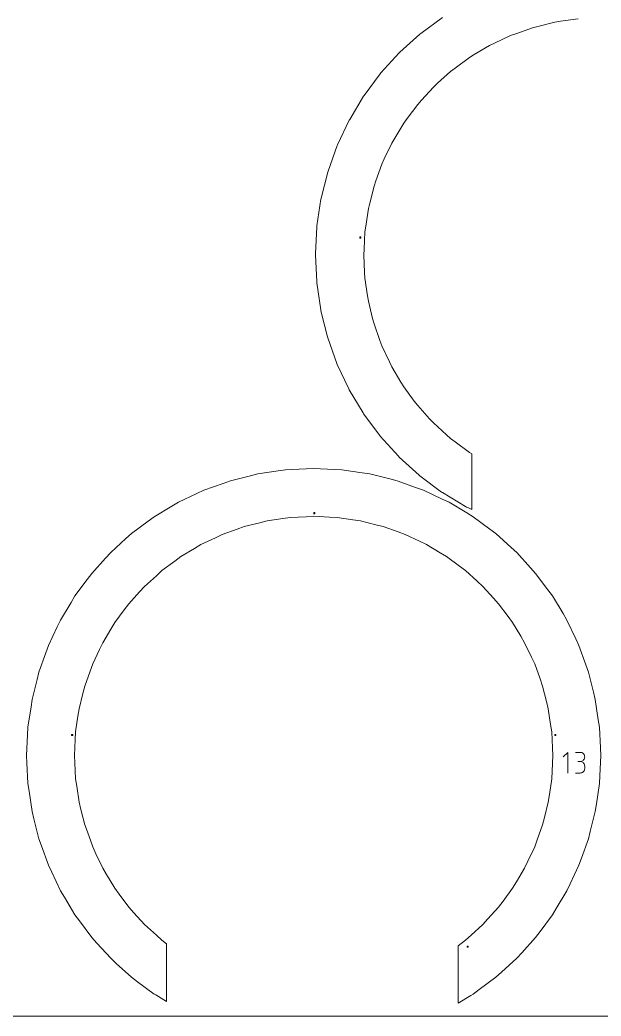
# Model space of a CAD drawing. Header units: centimetres. Extents: x -214 to 137, y -175 to 4.
# Drawn here: x -183.1 to -152.7, y -175.2 to -123.2 of the extents above; entities that cross this region are included whole.
import ezdxf

# ---------------------------------------------------------------- set-up
doc = ezdxf.new("R2010")
doc.units = ezdxf.units.CM
doc.header["$MEASUREMENT"] = 0
doc.layers.add('layer 1', color=7, linetype='Continuous')

msp = doc.modelspace()

# ---------------------------------------------------------------- linework, layer by layer
at = {"layer": 'layer 1', "color": 5, "lineweight": 9}
for points in [[(-161.01383, -123.02747), (-161.01383, -123.02747), (-162.14675, -123.8677), (-162.14675, -123.8677)], [(-155.14309, -123.27552), (-155.14309, -123.27552), (-154.84968, -123.232), (-154.84968, -123.232)], [(-154.84968, -123.232), (-154.84968, -123.232), (-153.93983, -123.09703), (-153.93983, -123.09703)], [(-157.18911, -123.88096), (-157.18911, -123.88096), (-156.32307, -123.57109), (-156.32307, -123.57109)], [(-156.32307, -123.57109), (-156.32307, -123.57109), (-156.03533, -123.49902), (-156.03533, -123.49902)], [(-156.03533, -123.49902), (-156.03533, -123.49902), (-155.14309, -123.27552), (-155.14309, -123.27552)], [(-162.18985, -123.89966), (-162.18985, -123.89966), (-163.23496, -124.8469), (-163.23496, -124.8469)], [(-162.14675, -123.8677), (-162.14675, -123.8677), (-162.18985, -123.89966), (-162.18985, -123.89966)], [(-158.29989, -124.37416), (-158.29989, -124.37416), (-157.46839, -123.98089), (-157.46839, -123.98089)], [(-157.46839, -123.98089), (-157.46839, -123.98089), (-157.18911, -123.88096), (-157.18911, -123.88096)], [(-159.35697, -124.97386), (-159.35697, -124.97386), (-158.56803, -124.50098), (-158.56803, -124.50098)], [(-158.56803, -124.50098), (-158.56803, -124.50098), (-158.29989, -124.37416), (-158.29989, -124.37416)], [(-163.27472, -124.88293), (-163.27472, -124.88293), (-164.22196, -125.92804), (-164.22196, -125.92804)], [(-163.23496, -124.8469), (-163.23496, -124.8469), (-163.27472, -124.88293), (-163.27472, -124.88293)], [(-160.35019, -125.67428), (-160.35019, -125.67428), (-159.6114, -125.12635), (-159.6114, -125.12635)], [(-159.6114, -125.12635), (-159.6114, -125.12635), (-159.35697, -124.97386), (-159.35697, -124.97386)], [(-160.58844, -125.85098), (-160.58844, -125.85098), (-160.35019, -125.67428), (-160.35019, -125.67428)], [(-164.25799, -125.9678), (-164.25799, -125.9678), (-165.09822, -127.10072), (-165.09822, -127.10072)], [(-164.22196, -125.92804), (-164.22196, -125.92804), (-164.25799, -125.9678), (-164.25799, -125.9678)], [(-161.26998, -126.46868), (-161.26998, -126.46868), (-160.58844, -125.85098), (-160.58844, -125.85098)], [(-162.10746, -127.34941), (-162.10746, -127.34941), (-161.48976, -126.66788), (-161.48976, -126.66788)], [(-161.48976, -126.66788), (-161.48976, -126.66788), (-161.26998, -126.46868), (-161.26998, -126.46868)], [(-165.13018, -127.14382), (-165.13018, -127.14382), (-165.85532, -128.35364), (-165.85532, -128.35364)], [(-165.09822, -127.10072), (-165.09822, -127.10072), (-165.13018, -127.14382), (-165.13018, -127.14382)], [(-162.30666, -127.5692), (-162.30666, -127.5692), (-162.10746, -127.34941), (-162.10746, -127.34941)], [(-162.8546, -128.308), (-162.8546, -128.308), (-162.30666, -127.5692), (-162.30666, -127.5692)], [(-165.8829, -128.39966), (-165.8829, -128.39966), (-166.48597, -129.67474), (-166.48597, -129.67474)], [(-165.85532, -128.35364), (-165.85532, -128.35364), (-165.8829, -128.39966), (-165.8829, -128.39966)], [(-163.0313, -128.54625), (-163.0313, -128.54625), (-162.8546, -128.308), (-162.8546, -128.308)], [(-163.50416, -129.33519), (-163.50416, -129.33519), (-163.0313, -128.54625), (-163.0313, -128.54625)], [(-163.65666, -129.58962), (-163.65666, -129.58962), (-163.50416, -129.33519), (-163.50416, -129.33519)], [(-166.50891, -129.72325), (-166.50891, -129.72325), (-166.9841, -131.0513), (-166.9841, -131.0513)], [(-166.48597, -129.67474), (-166.48597, -129.67474), (-166.50891, -129.72325), (-166.50891, -129.72325)], [(-164.04993, -130.42111), (-164.04993, -130.42111), (-163.65666, -129.58962), (-163.65666, -129.58962)], [(-164.17675, -130.68926), (-164.17675, -130.68926), (-164.04993, -130.42111), (-164.04993, -130.42111)], [(-164.48663, -131.55529), (-164.48663, -131.55529), (-164.17675, -130.68926), (-164.17675, -130.68926)], [(-167.00217, -131.10182), (-167.00217, -131.10182), (-167.34489, -132.47004), (-167.34489, -132.47004)], [(-166.9841, -131.0513), (-166.9841, -131.0513), (-167.00217, -131.10182), (-167.00217, -131.10182)], [(-164.58656, -131.83458), (-164.58656, -131.83458), (-164.48663, -131.55529), (-164.48663, -131.55529)], [(-164.81004, -132.72682), (-164.81004, -132.72682), (-164.58656, -131.83458), (-164.58656, -131.83458)], [(-167.35793, -132.52209), (-167.35793, -132.52209), (-167.56489, -133.91732), (-167.56489, -133.91732)], [(-167.34489, -132.47004), (-167.34489, -132.47004), (-167.35793, -132.52209), (-167.35793, -132.52209)], [(-165.01709, -133.9244), (-165.01709, -133.9244), (-164.88212, -133.01455), (-164.88212, -133.01455)], [(-164.88212, -133.01455), (-164.88212, -133.01455), (-164.81004, -132.72682), (-164.81004, -132.72682)], [(-167.57277, -133.97039), (-167.57277, -133.97039), (-167.64197, -135.37919), (-167.64197, -135.37919)], [(-167.56489, -133.91732), (-167.56489, -133.91732), (-167.57277, -133.97039), (-167.57277, -133.97039)], [(-165.06061, -134.21782), (-165.06061, -134.21782), (-165.01709, -133.9244), (-165.01709, -133.9244)], [(-165.27591, -134.49238), (-165.27591, -134.49238), (-165.33306, -134.49238), (-165.33306, -134.49238)], [(-165.33306, -134.49238), (-165.33306, -134.49238), (-165.33306, -134.54953), (-165.33306, -134.54953)], [(-165.33306, -134.54953), (-165.33306, -134.54953), (-165.27591, -134.54953), (-165.27591, -134.54953)], [(-165.27591, -134.54953), (-165.27591, -134.54953), (-165.27591, -134.49238), (-165.27591, -134.49238)], [(-165.10574, -135.13652), (-165.10574, -135.13652), (-165.06061, -134.21782), (-165.06061, -134.21782)], [(-165.1203, -135.43279), (-165.1203, -135.43279), (-165.10574, -135.13652), (-165.10574, -135.13652)], [(-167.64197, -135.37919), (-167.64197, -135.37919), (-167.64461, -135.43279), (-167.64461, -135.43279)], [(-167.64461, -135.43279), (-167.64461, -135.43279), (-167.5754, -136.84159), (-167.5754, -136.84159)], [(-165.07517, -136.35148), (-165.07517, -136.35148), (-165.1203, -135.43279), (-165.1203, -135.43279)], [(-165.06061, -136.64775), (-165.06061, -136.64775), (-165.07517, -136.35148), (-165.07517, -136.35148)], [(-164.92564, -137.5576), (-164.92564, -137.5576), (-165.06061, -136.64775), (-165.06061, -136.64775)], [(-167.5754, -136.84159), (-167.5754, -136.84159), (-167.57277, -136.89518), (-167.57277, -136.89518)], [(-167.57277, -136.89518), (-167.57277, -136.89518), (-167.3658, -138.2904), (-167.3658, -138.2904)], [(-164.88212, -137.85102), (-164.88212, -137.85102), (-164.92564, -137.5576), (-164.92564, -137.5576)], [(-167.3658, -138.2904), (-167.3658, -138.2904), (-167.35793, -138.34348), (-167.35793, -138.34348)], [(-164.65862, -138.74326), (-164.65862, -138.74326), (-164.88212, -137.85102), (-164.88212, -137.85102)], [(-167.35793, -138.34348), (-167.35793, -138.34348), (-167.0152, -139.71171), (-167.0152, -139.71171)], [(-164.58655, -139.03099), (-164.58655, -139.03099), (-164.65862, -138.74326), (-164.65862, -138.74326)], [(-164.27668, -139.89703), (-164.27668, -139.89703), (-164.58655, -139.03099), (-164.58655, -139.03099)], [(-167.0152, -139.71171), (-167.0152, -139.71171), (-167.00216, -139.76376), (-167.00216, -139.76376)], [(-167.00216, -139.76376), (-167.00216, -139.76376), (-166.52698, -141.0918), (-166.52698, -141.0918)], [(-164.17674, -140.17631), (-164.17674, -140.17631), (-164.27668, -139.89703), (-164.27668, -139.89703)], [(-163.78348, -141.00781), (-163.78348, -141.00781), (-164.17674, -140.17631), (-164.17674, -140.17631)], [(-166.52698, -141.0918), (-166.52698, -141.0918), (-166.50891, -141.14232), (-166.50891, -141.14232)], [(-166.50891, -141.14232), (-166.50891, -141.14232), (-165.90583, -142.4174), (-165.90583, -142.4174)], [(-163.65666, -141.27596), (-163.65666, -141.27596), (-163.78348, -141.00781), (-163.78348, -141.00781)], [(-163.18378, -142.0649), (-163.18378, -142.0649), (-163.65666, -141.27596), (-163.65666, -141.27596)], [(-165.90583, -142.4174), (-165.90583, -142.4174), (-165.88289, -142.4659), (-165.88289, -142.4659)], [(-165.88289, -142.4659), (-165.88289, -142.4659), (-165.15775, -143.67573), (-165.15775, -143.67573)], [(-163.03129, -142.31932), (-163.03129, -142.31932), (-163.18378, -142.0649), (-163.18378, -142.0649)], [(-162.48335, -143.05811), (-162.48335, -143.05811), (-163.03129, -142.31932), (-163.03129, -142.31932)], [(-162.30665, -143.29636), (-162.30665, -143.29636), (-162.48335, -143.05811), (-162.48335, -143.05811)], [(-161.68896, -143.97789), (-161.68896, -143.97789), (-162.30665, -143.29636), (-162.30665, -143.29636)], [(-165.15775, -143.67573), (-165.15775, -143.67573), (-165.13017, -143.72175), (-165.13017, -143.72175)], [(-165.13017, -143.72175), (-165.13017, -143.72175), (-164.28994, -144.85468), (-164.28994, -144.85468)], [(-161.48975, -144.19768), (-161.48975, -144.19768), (-161.68896, -143.97789), (-161.68896, -143.97789)], [(-160.80822, -144.81538), (-160.80822, -144.81538), (-161.48975, -144.19768), (-161.48975, -144.19768)], [(-164.28994, -144.85468), (-164.28994, -144.85468), (-164.25798, -144.89777), (-164.25798, -144.89777)], [(-164.25798, -144.89777), (-164.25798, -144.89777), (-163.31074, -145.94288), (-163.31074, -145.94288)], [(-160.58843, -145.01458), (-160.58843, -145.01458), (-160.80822, -144.81538), (-160.80822, -144.81538)], [(-160.35018, -145.19128), (-160.35018, -145.19128), (-160.58843, -145.01458), (-160.58843, -145.01458)], [(-159.61139, -145.73921), (-159.61139, -145.73921), (-160.35018, -145.19128), (-160.35018, -145.19128)], [(-163.31074, -145.94288), (-163.31074, -145.94288), (-163.27471, -145.98264), (-163.27471, -145.98264)], [(-163.27471, -145.98264), (-163.27471, -145.98264), (-162.2296, -146.92987), (-162.2296, -146.92987)], [(-159.4755, -145.82066), (-159.4755, -145.82066), (-159.61139, -145.73921), (-159.61139, -145.73921)], [(-159.4755, -146.44257), (-159.4755, -146.44257), (-159.4755, -145.82066), (-159.4755, -145.82066)], [(-168.12671, -146.59508), (-168.12671, -146.59508), (-169.20135, -146.64788), (-169.20135, -146.64788)], [(-167.73299, -146.57574), (-167.73299, -146.57574), (-168.12671, -146.59508), (-168.12671, -146.59508)], [(-166.65829, -146.62854), (-166.65829, -146.62854), (-167.73299, -146.57574), (-167.73299, -146.57574)], [(-166.26454, -146.64789), (-166.26454, -146.64789), (-166.65829, -146.62854), (-166.65829, -146.62854)], [(-159.47551, -147.26842), (-159.47551, -147.26842), (-159.4755, -146.44257), (-159.4755, -146.44257)], [(-171.03794, -146.95937), (-171.03794, -146.95937), (-172.08162, -147.2208), (-172.08162, -147.2208)], [(-170.65556, -146.86359), (-170.65556, -146.86359), (-171.03794, -146.95937), (-171.03794, -146.95937)], [(-169.59128, -146.70572), (-169.59128, -146.70572), (-170.65556, -146.86359), (-170.65556, -146.86359)], [(-169.20135, -146.64788), (-169.20135, -146.64788), (-169.59128, -146.70572), (-169.59128, -146.70572)], [(-165.20026, -146.80576), (-165.20026, -146.80576), (-166.26454, -146.64789), (-166.26454, -146.64789)], [(-164.81034, -146.86361), (-164.81034, -146.86361), (-165.20026, -146.80576), (-165.20026, -146.80576)], [(-163.76666, -147.12504), (-163.76666, -147.12504), (-164.81034, -146.86361), (-164.81034, -146.86361)], [(-163.38428, -147.22082), (-163.38428, -147.22082), (-163.76666, -147.12504), (-163.76666, -147.12504)], [(-162.2296, -146.92987), (-162.2296, -146.92987), (-162.18984, -146.9659), (-162.18984, -146.9659)], [(-162.18984, -146.9659), (-162.18984, -146.9659), (-161.05692, -147.80614), (-161.05692, -147.80614)], [(-172.45277, -147.3536), (-172.45277, -147.3536), (-173.46581, -147.71607), (-173.46581, -147.71607)], [(-172.08162, -147.2208), (-172.08162, -147.2208), (-172.45277, -147.3536), (-172.45277, -147.3536)], [(-162.37124, -147.5833), (-162.37124, -147.5833), (-163.38428, -147.22082), (-163.38428, -147.22082)], [(-162.00009, -147.7161), (-162.00009, -147.7161), (-162.37124, -147.5833), (-162.37124, -147.5833)], [(-159.4755, -148.53162), (-159.4755, -148.53162), (-159.47551, -147.26842), (-159.47551, -147.26842)], [(-173.82215, -147.88461), (-173.82215, -147.88461), (-174.79478, -148.34463), (-174.79478, -148.34463)], [(-173.46581, -147.71607), (-173.46581, -147.71607), (-173.82215, -147.88461), (-173.82215, -147.88461)], [(-161.02747, -148.17612), (-161.02747, -148.17612), (-162.00009, -147.7161), (-162.00009, -147.7161)], [(-161.05692, -147.80614), (-161.05692, -147.80614), (-161.01382, -147.8381), (-161.01382, -147.8381)], [(-160.67113, -148.34466), (-160.67113, -148.34466), (-161.02747, -148.17612), (-161.02747, -148.17612)], [(-161.01382, -147.8381), (-161.01382, -147.8381), (-159.804, -148.56323), (-159.804, -148.56323)], [(-175.1329, -148.54728), (-175.1329, -148.54728), (-176.05576, -149.10043), (-176.05576, -149.10043)], [(-174.79478, -148.34463), (-174.79478, -148.34463), (-175.1329, -148.54728), (-175.1329, -148.54728)], [(-159.74828, -148.89781), (-159.74828, -148.89781), (-160.67113, -148.34466), (-160.67113, -148.34466)], [(-159.804, -148.56323), (-159.804, -148.56323), (-159.75798, -148.59082), (-159.75798, -148.59082)], [(-159.75798, -148.59082), (-159.75798, -148.59082), (-159.69765, -148.61935), (-159.69765, -148.61935)], [(-159.69765, -148.61935), (-159.69765, -148.61935), (-159.4755, -148.72442), (-159.4755, -148.72442)], [(-159.4755, -148.72442), (-159.4755, -148.72442), (-159.4755, -148.53162), (-159.4755, -148.53162)], [(-176.05576, -149.10043), (-176.05576, -149.10043), (-176.37238, -149.33525), (-176.37238, -149.33525)], [(-170.16783, -149.31556), (-170.16783, -149.31556), (-169.34624, -149.19368), (-169.34624, -149.19368)], [(-169.34624, -149.19368), (-169.34624, -149.19368), (-168.95631, -149.13584), (-168.95631, -149.13584)], [(-168.95631, -149.13584), (-168.95631, -149.13584), (-168.12671, -149.09508), (-168.12671, -149.09508)], [(-168.12671, -149.09508), (-168.12671, -149.09508), (-167.73299, -149.07574), (-167.73299, -149.07574)], [(-167.73299, -149.07574), (-167.73299, -149.07574), (-166.90335, -149.1165), (-166.90335, -149.1165)], [(-167.6657, -148.88121), (-167.6657, -148.88121), (-167.72285, -148.88121), (-167.72285, -148.88121)], [(-167.72285, -148.88121), (-167.72285, -148.88121), (-167.72285, -148.93836), (-167.72285, -148.93836)], [(-167.72285, -148.93836), (-167.72285, -148.93836), (-167.6657, -148.93836), (-167.6657, -148.93836)], [(-167.6657, -148.93836), (-167.6657, -148.93836), (-167.6657, -148.88121), (-167.6657, -148.88121)], [(-166.90335, -149.1165), (-166.90335, -149.1165), (-166.5096, -149.13585), (-166.5096, -149.13585)], [(-166.5096, -149.13585), (-166.5096, -149.13585), (-165.688, -149.25772), (-165.688, -149.25772)], [(-159.41017, -149.10047), (-159.41017, -149.10047), (-159.74828, -148.89781), (-159.74828, -148.89781)], [(-158.54598, -149.7414), (-158.54598, -149.7414), (-159.41017, -149.10047), (-159.41017, -149.10047)], [(-176.37238, -149.33525), (-176.37238, -149.33525), (-177.23656, -149.97618), (-177.23656, -149.97618)], [(-172.5091, -150.02577), (-172.5091, -150.02577), (-171.72706, -149.74595), (-171.72706, -149.74595)], [(-171.72706, -149.74595), (-171.72706, -149.74595), (-171.35591, -149.61315), (-171.35591, -149.61315)], [(-171.35591, -149.61315), (-171.35591, -149.61315), (-170.55021, -149.41134), (-170.55021, -149.41134)], [(-170.55021, -149.41134), (-170.55021, -149.41134), (-170.16783, -149.31556), (-170.16783, -149.31556)], [(-165.688, -149.25772), (-165.688, -149.25772), (-165.29808, -149.31557), (-165.29808, -149.31557)], [(-165.29808, -149.31557), (-165.29808, -149.31557), (-164.49239, -149.51739), (-164.49239, -149.51739)], [(-164.49239, -149.51739), (-164.49239, -149.51739), (-164.11001, -149.61317), (-164.11001, -149.61317)], [(-164.11001, -149.61317), (-164.11001, -149.61317), (-163.32797, -149.893), (-163.32797, -149.893)], [(-158.22936, -149.97623), (-158.22936, -149.97623), (-158.54598, -149.7414), (-158.54598, -149.7414)], [(-177.52864, -150.2409), (-177.52864, -150.2409), (-178.32585, -150.96345), (-178.32585, -150.96345)], [(-177.23656, -149.97618), (-177.23656, -149.97618), (-177.52864, -150.2409), (-177.52864, -150.2409)], [(-173.61629, -150.54943), (-173.61629, -150.54943), (-172.86545, -150.19431), (-172.86545, -150.19431)], [(-172.86545, -150.19431), (-172.86545, -150.19431), (-172.5091, -150.02577), (-172.5091, -150.02577)], [(-163.32797, -149.893), (-163.32797, -149.893), (-162.95682, -150.0258), (-162.95682, -150.0258)], [(-162.95682, -150.0258), (-162.95682, -150.0258), (-162.20598, -150.38092), (-162.20598, -150.38092)], [(-157.43215, -150.69878), (-157.43215, -150.69878), (-158.22936, -149.97623), (-158.22936, -149.97623)], [(-174.66683, -151.1791), (-174.66683, -151.1791), (-173.9544, -150.75209), (-173.9544, -150.75209)], [(-173.9544, -150.75209), (-173.9544, -150.75209), (-173.61629, -150.54943), (-173.61629, -150.54943)], [(-162.20598, -150.38092), (-162.20598, -150.38092), (-161.84963, -150.54946), (-161.84963, -150.54946)], [(-161.84963, -150.54946), (-161.84963, -150.54946), (-161.13721, -150.97648), (-161.13721, -150.97648)], [(-157.14008, -150.96351), (-157.14008, -150.96351), (-157.43215, -150.69878), (-157.43215, -150.69878)], [(-178.59058, -151.25553), (-178.59058, -151.25553), (-179.31313, -152.05274), (-179.31313, -152.05274)], [(-178.32585, -150.96345), (-178.32585, -150.96345), (-178.59058, -151.25553), (-178.59058, -151.25553)], [(-174.98344, -151.41392), (-174.98344, -151.41392), (-174.66683, -151.1791), (-174.66683, -151.1791)], [(-161.13721, -150.97648), (-161.13721, -150.97648), (-160.7991, -151.17914), (-160.7991, -151.17914)], [(-160.7991, -151.17914), (-160.7991, -151.17914), (-160.13197, -151.67392), (-160.13197, -151.67392)], [(-156.41754, -151.76072), (-156.41754, -151.76072), (-157.14008, -150.96351), (-157.14008, -150.96351)], [(-175.65058, -151.9087), (-175.65058, -151.9087), (-174.98344, -151.41392), (-174.98344, -151.41392)], [(-160.13197, -151.67392), (-160.13197, -151.67392), (-159.81536, -151.90874), (-159.81536, -151.90874)], [(-156.15282, -152.05279), (-156.15282, -152.05279), (-156.41754, -151.76072), (-156.41754, -151.76072)], [(-179.31313, -152.05274), (-179.31313, -152.05274), (-179.54795, -152.36936), (-179.54795, -152.36936)], [(-176.55809, -152.73122), (-176.55809, -152.73122), (-175.94266, -152.17342), (-175.94266, -152.17342)], [(-175.94266, -152.17342), (-175.94266, -152.17342), (-175.65058, -151.9087), (-175.65058, -151.9087)], [(-159.81536, -151.90874), (-159.81536, -151.90874), (-159.19993, -152.46653), (-159.19993, -152.46653)], [(-155.51189, -152.91699), (-155.51189, -152.91699), (-156.15282, -152.05279), (-156.15282, -152.05279)], [(-179.54795, -152.36936), (-179.54795, -152.36936), (-180.18888, -153.23355), (-180.18888, -153.23355)], [(-176.82281, -153.02329), (-176.82281, -153.02329), (-176.55809, -152.73122), (-176.55809, -152.73122)], [(-159.19993, -152.46653), (-159.19993, -152.46653), (-158.90786, -152.73126), (-158.90786, -152.73126)], [(-158.90786, -152.73126), (-158.90786, -152.73126), (-158.35007, -153.34669), (-158.35007, -153.34669)], [(-180.18888, -153.23355), (-180.18888, -153.23355), (-180.39154, -153.57166), (-180.39154, -153.57166)], [(-177.3806, -153.63872), (-177.3806, -153.63872), (-176.82281, -153.02329), (-176.82281, -153.02329)], [(-158.35007, -153.34669), (-158.35007, -153.34669), (-158.08535, -153.63877), (-158.08535, -153.63877)], [(-155.27707, -153.23361), (-155.27707, -153.23361), (-155.51189, -152.91699), (-155.51189, -152.91699)], [(-154.72394, -154.15647), (-154.72394, -154.15647), (-155.27707, -153.23361), (-155.27707, -153.23361)], [(-180.39154, -153.57166), (-180.39154, -153.57166), (-180.94467, -154.49452), (-180.94467, -154.49452)], [(-177.61542, -153.95534), (-177.61542, -153.95534), (-177.3806, -153.63872), (-177.3806, -153.63872)], [(-158.08535, -153.63877), (-158.08535, -153.63877), (-157.59057, -154.3059), (-157.59057, -154.3059)], [(-178.11021, -154.62248), (-178.11021, -154.62248), (-177.61542, -153.95534), (-177.61542, -153.95534)], [(-157.59057, -154.3059), (-157.59057, -154.3059), (-157.35575, -154.62252), (-157.35575, -154.62252)], [(-154.52128, -154.49458), (-154.52128, -154.49458), (-154.72394, -154.15647), (-154.72394, -154.15647)], [(-181.11321, -154.85087), (-181.11321, -154.85087), (-181.57324, -155.8235), (-181.57324, -155.8235)], [(-180.94467, -154.49452), (-180.94467, -154.49452), (-181.11321, -154.85087), (-181.11321, -154.85087)], [(-178.73987, -155.67301), (-178.73987, -155.67301), (-178.31286, -154.96059), (-178.31286, -154.96059)], [(-178.31286, -154.96059), (-178.31286, -154.96059), (-178.11021, -154.62248), (-178.11021, -154.62248)], [(-157.35575, -154.62252), (-157.35575, -154.62252), (-156.92875, -155.33494), (-156.92875, -155.33494)], [(-154.06127, -155.4672), (-154.06127, -155.4672), (-154.52128, -154.49458), (-154.52128, -154.49458)], [(-156.92875, -155.33494), (-156.92875, -155.33494), (-156.72609, -155.67306), (-156.72609, -155.67306)], [(-153.89273, -155.82355), (-153.89273, -155.82355), (-154.06127, -155.4672), (-154.06127, -155.4672)], [(-181.57324, -155.8235), (-181.57324, -155.8235), (-181.70604, -156.19465), (-181.70604, -156.19465)], [(-178.90841, -156.02936), (-178.90841, -156.02936), (-178.73987, -155.67301), (-178.73987, -155.67301)], [(-156.72609, -155.67306), (-156.72609, -155.67306), (-156.37097, -156.42391), (-156.37097, -156.42391)], [(-153.53027, -156.83658), (-153.53027, -156.83658), (-153.89273, -155.82355), (-153.89273, -155.82355)], [(-181.70604, -156.19465), (-181.70604, -156.19465), (-182.06851, -157.20769), (-182.06851, -157.20769)], [(-179.26354, -156.7802), (-179.26354, -156.7802), (-178.90841, -156.02936), (-178.90841, -156.02936)], [(-156.37097, -156.42391), (-156.37097, -156.42391), (-156.20243, -156.78025), (-156.20243, -156.78025)], [(-179.39634, -157.15135), (-179.39634, -157.15135), (-179.26354, -156.7802), (-179.26354, -156.7802)], [(-156.20243, -156.78025), (-156.20243, -156.78025), (-155.92262, -157.56229), (-155.92262, -157.56229)], [(-153.39747, -157.20774), (-153.39747, -157.20774), (-153.53027, -156.83658), (-153.53027, -156.83658)], [(-182.06851, -157.20769), (-182.06851, -157.20769), (-182.16429, -157.59007), (-182.16429, -157.59007)], [(-179.67616, -157.93339), (-179.67616, -157.93339), (-179.39634, -157.15135), (-179.39634, -157.15135)], [(-155.92262, -157.56229), (-155.92262, -157.56229), (-155.78982, -157.93344), (-155.78982, -157.93344)], [(-153.13605, -158.25142), (-153.13605, -158.25142), (-153.39747, -157.20774), (-153.39747, -157.20774)], [(-182.16429, -157.59007), (-182.16429, -157.59007), (-182.42571, -158.63375), (-182.42571, -158.63375)], [(-179.77193, -158.31577), (-179.77193, -158.31577), (-179.67616, -157.93339), (-179.67616, -157.93339)], [(-155.78982, -157.93344), (-155.78982, -157.93344), (-155.58801, -158.73914), (-155.58801, -158.73914)], [(-179.97375, -159.12147), (-179.97375, -159.12147), (-179.77193, -158.31577), (-179.77193, -158.31577)], [(-153.04027, -158.63381), (-153.04027, -158.63381), (-153.13605, -158.25142), (-153.13605, -158.25142)], [(-182.48355, -159.02367), (-182.48355, -159.02367), (-182.64142, -160.08796), (-182.64142, -160.08796)], [(-182.42571, -158.63375), (-182.42571, -158.63375), (-182.48355, -159.02367), (-182.48355, -159.02367)], [(-180.03159, -159.5114), (-180.03159, -159.5114), (-179.97375, -159.12147), (-179.97375, -159.12147)], [(-155.58801, -158.73914), (-155.58801, -158.73914), (-155.49223, -159.12151), (-155.49223, -159.12151)], [(-155.49223, -159.12151), (-155.49223, -159.12151), (-155.37036, -159.94312), (-155.37036, -159.94312)], [(-152.8824, -159.69808), (-152.8824, -159.69808), (-153.04027, -158.63381), (-153.04027, -158.63381)], [(-180.15346, -160.333), (-180.15346, -160.333), (-180.03159, -159.5114), (-180.03159, -159.5114)], [(-182.64142, -160.08796), (-182.64142, -160.08796), (-182.66076, -160.48168), (-182.66076, -160.48168)], [(-155.37036, -159.94312), (-155.37036, -159.94312), (-155.31253, -160.33305), (-155.31253, -160.33305)], [(-152.82456, -160.08801), (-152.82456, -160.08801), (-152.8824, -159.69808), (-152.8824, -159.69808)], [(-152.77177, -161.16264), (-152.77177, -161.16264), (-152.82456, -160.08801), (-152.82456, -160.08801)], [(-182.66076, -160.48168), (-182.66076, -160.48168), (-182.71356, -161.55631), (-182.71356, -161.55631)], [(-180.30763, -160.4561), (-180.30763, -160.4561), (-180.36478, -160.4561), (-180.36478, -160.4561)], [(-180.36478, -160.4561), (-180.36478, -160.4561), (-180.36478, -160.51325), (-180.36478, -160.51325)], [(-180.36478, -160.51325), (-180.36478, -160.51325), (-180.30763, -160.51325), (-180.30763, -160.51325)], [(-180.30763, -160.51325), (-180.30763, -160.51325), (-180.30763, -160.4561), (-180.30763, -160.4561)], [(-180.1728, -160.72672), (-180.1728, -160.72672), (-180.15346, -160.333), (-180.15346, -160.333)], [(-155.31253, -160.33305), (-155.31253, -160.33305), (-155.27177, -161.16263), (-155.27177, -161.16263)], [(-155.10121, -160.4561), (-155.10121, -160.4561), (-155.15836, -160.4561), (-155.15836, -160.4561)], [(-155.15836, -160.4561), (-155.15836, -160.4561), (-155.15836, -160.51325), (-155.15836, -160.51325)], [(-155.15836, -160.51325), (-155.15836, -160.51325), (-155.10121, -160.51325), (-155.10121, -160.51325)], [(-155.10121, -160.51325), (-155.10121, -160.51325), (-155.10121, -160.4561), (-155.10121, -160.4561)], [(-180.21356, -161.55631), (-180.21356, -161.55631), (-180.1728, -160.72672), (-180.1728, -160.72672)], [(-155.27177, -161.16263), (-155.27177, -161.16263), (-155.25243, -161.55635), (-155.25243, -161.55635)], [(-152.75243, -161.55636), (-152.75243, -161.55636), (-152.77177, -161.16264), (-152.77177, -161.16264)], [(-182.71356, -161.55631), (-182.71356, -161.55631), (-182.69422, -161.95003), (-182.69422, -161.95003)], [(-180.19422, -161.95003), (-180.19422, -161.95003), (-180.21356, -161.55631), (-180.21356, -161.55631)], [(-155.25243, -161.55635), (-155.25243, -161.55635), (-155.29319, -162.38594), (-155.29319, -162.38594)], [(-152.80523, -162.63099), (-152.80523, -162.63099), (-152.75243, -161.55636), (-152.75243, -161.55636)], [(-182.69422, -161.95003), (-182.69422, -161.95003), (-182.64142, -163.02467), (-182.64142, -163.02467)], [(-180.15346, -162.77962), (-180.15346, -162.77962), (-180.19422, -161.95003), (-180.19422, -161.95003)], [(-155.29319, -162.38594), (-155.29319, -162.38594), (-155.31254, -162.77966), (-155.31254, -162.77966)], [(-152.82457, -163.02471), (-152.82457, -163.02471), (-152.80523, -162.63099), (-152.80523, -162.63099)], [(-182.64142, -163.02467), (-182.64142, -163.02467), (-182.58358, -163.41459), (-182.58358, -163.41459)], [(-180.09562, -163.16955), (-180.09562, -163.16955), (-180.15346, -162.77962), (-180.15346, -162.77962)], [(-179.97374, -163.99115), (-179.97374, -163.99115), (-180.09562, -163.16955), (-180.09562, -163.16955)], [(-155.31254, -162.77966), (-155.31254, -162.77966), (-155.43441, -163.60126), (-155.43441, -163.60126)], [(-152.98245, -164.08899), (-152.98245, -164.08899), (-152.82457, -163.02471), (-152.82457, -163.02471)], [(-182.58358, -163.41459), (-182.58358, -163.41459), (-182.42571, -164.47888), (-182.42571, -164.47888)], [(-155.43441, -163.60126), (-155.43441, -163.60126), (-155.49225, -163.99118), (-155.49225, -163.99118)], [(-179.87796, -164.37353), (-179.87796, -164.37353), (-179.97374, -163.99115), (-179.97374, -163.99115)], [(-155.49225, -163.99118), (-155.49225, -163.99118), (-155.69407, -164.79688), (-155.69407, -164.79688)], [(-153.04029, -164.47891), (-153.04029, -164.47891), (-152.98245, -164.08899), (-152.98245, -164.08899)], [(-182.42571, -164.47888), (-182.42571, -164.47888), (-182.32993, -164.86126), (-182.32993, -164.86126)], [(-179.67615, -165.17923), (-179.67615, -165.17923), (-179.87796, -164.37353), (-179.87796, -164.37353)], [(-155.69407, -164.79688), (-155.69407, -164.79688), (-155.78985, -165.17926), (-155.78985, -165.17926)], [(-153.30172, -165.5226), (-153.30172, -165.5226), (-153.04029, -164.47891), (-153.04029, -164.47891)], [(-182.32993, -164.86126), (-182.32993, -164.86126), (-182.0685, -165.90494), (-182.0685, -165.90494)], [(-179.54335, -165.55038), (-179.54335, -165.55038), (-179.67615, -165.17923), (-179.67615, -165.17923)], [(-155.78985, -165.17926), (-155.78985, -165.17926), (-156.06967, -165.96129), (-156.06967, -165.96129)], [(-179.26353, -166.33242), (-179.26353, -166.33242), (-179.54335, -165.55038), (-179.54335, -165.55038)], [(-153.3975, -165.90498), (-153.3975, -165.90498), (-153.30172, -165.5226), (-153.30172, -165.5226)], [(-182.0685, -165.90494), (-182.0685, -165.90494), (-181.9357, -166.27609), (-181.9357, -166.27609)], [(-181.9357, -166.27609), (-181.9357, -166.27609), (-181.57323, -167.28913), (-181.57323, -167.28913)], [(-179.09499, -166.68876), (-179.09499, -166.68876), (-179.26353, -166.33242), (-179.26353, -166.33242)], [(-156.20247, -166.33244), (-156.20247, -166.33244), (-156.5576, -167.08329), (-156.5576, -167.08329)], [(-156.06967, -165.96129), (-156.06967, -165.96129), (-156.20247, -166.33244), (-156.20247, -166.33244)], [(-153.75997, -166.91801), (-153.75997, -166.91801), (-153.3975, -165.90498), (-153.3975, -165.90498)], [(-178.73986, -167.43961), (-178.73986, -167.43961), (-179.09499, -166.68876), (-179.09499, -166.68876)], [(-153.89277, -167.28916), (-153.89277, -167.28916), (-153.75997, -166.91801), (-153.75997, -166.91801)], [(-181.57323, -167.28913), (-181.57323, -167.28913), (-181.40469, -167.64547), (-181.40469, -167.64547)], [(-178.53721, -167.77772), (-178.53721, -167.77772), (-178.73986, -167.43961), (-178.73986, -167.43961)], [(-156.72613, -167.43963), (-156.72613, -167.43963), (-157.15315, -168.15205), (-157.15315, -168.15205)], [(-156.5576, -167.08329), (-156.5576, -167.08329), (-156.72613, -167.43963), (-156.72613, -167.43963)], [(-154.35279, -168.26178), (-154.35279, -168.26178), (-153.89277, -167.28916), (-153.89277, -167.28916)], [(-181.40469, -167.64547), (-181.40469, -167.64547), (-180.94466, -168.6181), (-180.94466, -168.6181)], [(-178.1102, -168.49015), (-178.1102, -168.49015), (-178.53721, -167.77772), (-178.53721, -167.77772)], [(-157.15315, -168.15205), (-157.15315, -168.15205), (-157.3558, -168.49016), (-157.3558, -168.49016)], [(-154.52133, -168.61813), (-154.52133, -168.61813), (-154.35279, -168.26178), (-154.35279, -168.26178)], [(-180.94466, -168.6181), (-180.94466, -168.6181), (-180.74201, -168.95621), (-180.74201, -168.95621)], [(-180.74201, -168.95621), (-180.74201, -168.95621), (-180.18887, -169.87907), (-180.18887, -169.87907)], [(-177.87537, -168.80676), (-177.87537, -168.80676), (-178.1102, -168.49015), (-178.1102, -168.49015)], [(-177.38059, -169.4739), (-177.38059, -169.4739), (-177.87537, -168.80676), (-177.87537, -168.80676)], [(-157.3558, -168.49016), (-157.3558, -168.49016), (-157.85059, -169.15729), (-157.85059, -169.15729)], [(-155.07448, -169.54098), (-155.07448, -169.54098), (-154.52133, -168.61813), (-154.52133, -168.61813)], [(-177.11587, -169.76598), (-177.11587, -169.76598), (-177.38059, -169.4739), (-177.38059, -169.4739)], [(-158.08541, -169.47391), (-158.08541, -169.47391), (-158.6432, -170.08934), (-158.6432, -170.08934)], [(-157.85059, -169.15729), (-157.85059, -169.15729), (-158.08541, -169.47391), (-158.08541, -169.47391)], [(-180.18887, -169.87907), (-180.18887, -169.87907), (-179.95405, -170.19569), (-179.95405, -170.19569)], [(-176.55808, -170.3814), (-176.55808, -170.3814), (-177.11587, -169.76598), (-177.11587, -169.76598)], [(-155.91806, -170.74328), (-155.91806, -170.74328), (-155.27713, -169.87909), (-155.27713, -169.87909)], [(-155.27713, -169.87909), (-155.27713, -169.87909), (-155.07448, -169.54098), (-155.07448, -169.54098)], [(-179.95405, -170.19569), (-179.95405, -170.19569), (-179.31312, -171.05988), (-179.31312, -171.05988)], [(-175.94265, -170.93919), (-175.94265, -170.93919), (-176.55808, -170.3814), (-176.55808, -170.3814)], [(-158.90792, -170.38142), (-158.90792, -170.38142), (-159.52335, -170.9392), (-159.52335, -170.9392)], [(-158.6432, -170.08934), (-158.6432, -170.08934), (-158.90792, -170.38142), (-158.90792, -170.38142)], [(-179.31312, -171.05988), (-179.31312, -171.05988), (-179.04839, -171.35196), (-179.04839, -171.35196)], [(-175.65057, -171.20392), (-175.65057, -171.20392), (-175.94265, -170.93919), (-175.94265, -170.93919)], [(-159.52335, -170.9392), (-159.52335, -170.9392), (-159.81542, -171.20393), (-159.81542, -171.20393)], [(-156.87543, -171.85711), (-156.87543, -171.85711), (-156.15289, -171.0599), (-156.15289, -171.0599)], [(-156.15289, -171.0599), (-156.15289, -171.0599), (-155.91806, -170.74328), (-155.91806, -170.74328)], [(-179.04839, -171.35196), (-179.04839, -171.35196), (-178.32584, -172.14917), (-178.32584, -172.14917)], [(-175.40745, -171.38423), (-175.40745, -171.38423), (-175.65057, -171.20392), (-175.65057, -171.20392)], [(-175.40745, -171.98796), (-175.40745, -171.98796), (-175.40745, -171.38423), (-175.40745, -171.38423)], [(-159.81542, -171.20393), (-159.81542, -171.20393), (-160.20014, -171.48925), (-160.20014, -171.48925)], [(-160.20014, -171.48925), (-160.20014, -171.48925), (-160.20014, -172.06591), (-160.20014, -172.06591)], [(-159.67038, -171.50907), (-159.67038, -171.50907), (-159.72753, -171.50907), (-159.72753, -171.50907)], [(-159.72753, -171.50907), (-159.72753, -171.50907), (-159.72753, -171.56622), (-159.72753, -171.56622)], [(-159.72753, -171.56622), (-159.72753, -171.56622), (-159.67038, -171.56622), (-159.67038, -171.56622)], [(-159.67038, -171.56622), (-159.67038, -171.56622), (-159.67038, -171.50907), (-159.67038, -171.50907)], [(-175.40745, -173.39194), (-175.40745, -173.39194), (-175.40745, -171.98796), (-175.40745, -171.98796)], [(-160.20014, -172.06591), (-160.20014, -172.06591), (-160.20014, -173.39194), (-160.20014, -173.39194)], [(-157.14016, -172.14919), (-157.14016, -172.14919), (-156.87543, -171.85711), (-156.87543, -171.85711)], [(-178.32584, -172.14917), (-178.32584, -172.14917), (-178.03376, -172.41389), (-178.03376, -172.41389)], [(-178.03376, -172.41389), (-178.03376, -172.41389), (-177.23655, -173.13645), (-177.23655, -173.13645)], [(-157.93736, -172.87173), (-157.93736, -172.87173), (-157.14016, -172.14919), (-157.14016, -172.14919)], [(-177.23655, -173.13645), (-177.23655, -173.13645), (-176.91994, -173.37127), (-176.91994, -173.37127)], [(-159.09364, -173.77738), (-159.09364, -173.77738), (-158.22944, -173.13646), (-158.22944, -173.13646)], [(-158.22944, -173.13646), (-158.22944, -173.13646), (-157.93736, -172.87173), (-157.93736, -172.87173)], [(-176.91994, -173.37127), (-176.91994, -173.37127), (-176.05574, -174.01219), (-176.05574, -174.01219)], [(-175.40745, -174.20842), (-175.40745, -174.20842), (-175.40745, -173.39194), (-175.40745, -173.39194)], [(-160.20014, -173.39194), (-160.20014, -173.39194), (-160.20014, -174.27119), (-160.20014, -174.27119)], [(-176.05574, -174.01219), (-176.05574, -174.01219), (-175.97575, -174.06014), (-175.97575, -174.06014)], [(-175.97575, -174.06014), (-175.97575, -174.06014), (-175.40745, -174.40076), (-175.40745, -174.40076)], [(-160.20014, -174.48564), (-160.20014, -174.48564), (-159.52833, -174.08297), (-159.52833, -174.08297)], [(-159.52833, -174.08297), (-159.52833, -174.08297), (-159.41026, -174.0122), (-159.41026, -174.0122)], [(-159.41026, -174.0122), (-159.41026, -174.0122), (-159.09364, -173.77738), (-159.09364, -173.77738)], [(-175.40745, -174.40076), (-175.40745, -174.40076), (-175.40745, -174.20842), (-175.40745, -174.20842)], [(-160.20014, -174.27119), (-160.20014, -174.27119), (-160.20014, -174.48564), (-160.20014, -174.48564)], [(-214.22072, -175.16373), (-214.22072, -175.16373), (-114.22072, -175.16373), (-114.22072, -175.16373)]]:
    msp.add_open_spline(points, degree=3, dxfattribs=at)
at = {"layer": 'layer 1', "color": 1, "lineweight": 9}
for points in [[(-154.47749, -161.39591), (-154.47749, -161.39591), (-154.71731, -161.63578), (-154.71731, -161.63578)], [(-154.47749, -162.47461), (-154.47749, -162.47461), (-154.47749, -161.39591), (-154.47749, -161.39591)], [(-153.83347, -161.39716), (-153.83347, -161.39716), (-154.07301, -161.39716), (-154.07301, -161.39716)], [(-153.79039, -161.40102), (-153.79039, -161.40102), (-153.83347, -161.39716), (-153.83347, -161.39716)], [(-153.74985, -161.41217), (-153.74985, -161.41217), (-153.79039, -161.40102), (-153.79039, -161.40102)], [(-153.71253, -161.4299), (-153.71253, -161.4299), (-153.74985, -161.41217), (-153.74985, -161.41217)], [(-153.6791, -161.45354), (-153.6791, -161.45354), (-153.71253, -161.4299), (-153.71253, -161.4299)], [(-153.65024, -161.48241), (-153.65024, -161.48241), (-153.6791, -161.45354), (-153.6791, -161.45354)], [(-153.62662, -161.51581), (-153.62662, -161.51581), (-153.65024, -161.48241), (-153.65024, -161.48241)], [(-153.60891, -161.55305), (-153.60891, -161.55305), (-153.62662, -161.51581), (-153.62662, -161.51581)], [(-153.62662, -161.75739), (-153.62662, -161.75739), (-153.60891, -161.72002), (-153.60891, -161.72002)], [(-153.59779, -161.59347), (-153.59779, -161.59347), (-153.60891, -161.55305), (-153.60891, -161.55305)], [(-153.60891, -161.72002), (-153.60891, -161.72002), (-153.59779, -161.67945), (-153.59779, -161.67945)], [(-153.59393, -161.63636), (-153.59393, -161.63636), (-153.59779, -161.59347), (-153.59779, -161.59347)], [(-153.59779, -161.67945), (-153.59779, -161.67945), (-153.59393, -161.63636), (-153.59393, -161.63636)], [(-153.83347, -161.87624), (-153.83347, -161.87624), (-153.95341, -161.87624), (-153.95341, -161.87624)], [(-153.95341, -161.87624), (-153.95341, -161.87624), (-153.83347, -161.87624), (-153.83347, -161.87624)], [(-153.83347, -161.87624), (-153.83347, -161.87624), (-153.79039, -161.87237), (-153.79039, -161.87237)], [(-153.79039, -161.8801), (-153.79039, -161.8801), (-153.83347, -161.87624), (-153.83347, -161.87624)], [(-153.79039, -161.87237), (-153.79039, -161.87237), (-153.74985, -161.86122), (-153.74985, -161.86122)], [(-153.74985, -161.89125), (-153.74985, -161.89125), (-153.79039, -161.8801), (-153.79039, -161.8801)], [(-153.74985, -161.86122), (-153.74985, -161.86122), (-153.71253, -161.84347), (-153.71253, -161.84347)], [(-153.71253, -161.90898), (-153.71253, -161.90898), (-153.74985, -161.89125), (-153.74985, -161.89125)], [(-153.71253, -161.84347), (-153.71253, -161.84347), (-153.6791, -161.81979), (-153.6791, -161.81979)], [(-153.6791, -161.93263), (-153.6791, -161.93263), (-153.71253, -161.90898), (-153.71253, -161.90898)], [(-153.6791, -161.81979), (-153.6791, -161.81979), (-153.65024, -161.79087), (-153.65024, -161.79087)], [(-153.65024, -161.96149), (-153.65024, -161.96149), (-153.6791, -161.93263), (-153.6791, -161.93263)], [(-153.65024, -161.79087), (-153.65024, -161.79087), (-153.62662, -161.75739), (-153.62662, -161.75739)], [(-153.62662, -161.99489), (-153.62662, -161.99489), (-153.65024, -161.96149), (-153.65024, -161.96149)], [(-153.60891, -162.03213), (-153.60891, -162.03213), (-153.62662, -161.99489), (-153.62662, -161.99489)], [(-153.59779, -162.07255), (-153.59779, -162.07255), (-153.60891, -162.03213), (-153.60891, -162.03213)], [(-153.59393, -162.11544), (-153.59393, -162.11544), (-153.59779, -162.07255), (-153.59779, -162.07255)], [(-153.59779, -162.27829), (-153.59779, -162.27829), (-153.59393, -162.23538), (-153.59393, -162.23538)], [(-153.59393, -162.23538), (-153.59393, -162.23538), (-153.59393, -162.11544), (-153.59393, -162.11544)], [(-154.07301, -162.47458), (-154.07301, -162.47458), (-153.83347, -162.47458), (-153.83347, -162.47458)], [(-153.83347, -162.47458), (-153.83347, -162.47458), (-153.79039, -162.47072), (-153.79039, -162.47072)], [(-153.79039, -162.47072), (-153.79039, -162.47072), (-153.74985, -162.45958), (-153.74985, -162.45958)], [(-153.74985, -162.45958), (-153.74985, -162.45958), (-153.71253, -162.44185), (-153.71253, -162.44185)], [(-153.71253, -162.44185), (-153.71253, -162.44185), (-153.6791, -162.41821), (-153.6791, -162.41821)], [(-153.6791, -162.41821), (-153.6791, -162.41821), (-153.65024, -162.38936), (-153.65024, -162.38936)], [(-153.65024, -162.38936), (-153.65024, -162.38936), (-153.62662, -162.35596), (-153.62662, -162.35596)], [(-153.62662, -162.35596), (-153.62662, -162.35596), (-153.60891, -162.31871), (-153.60891, -162.31871)], [(-153.60891, -162.31871), (-153.60891, -162.31871), (-153.59779, -162.27829), (-153.59779, -162.27829)]]:
    msp.add_open_spline(points, degree=3, dxfattribs=at)

doc.saveas('drawing.dxf')
